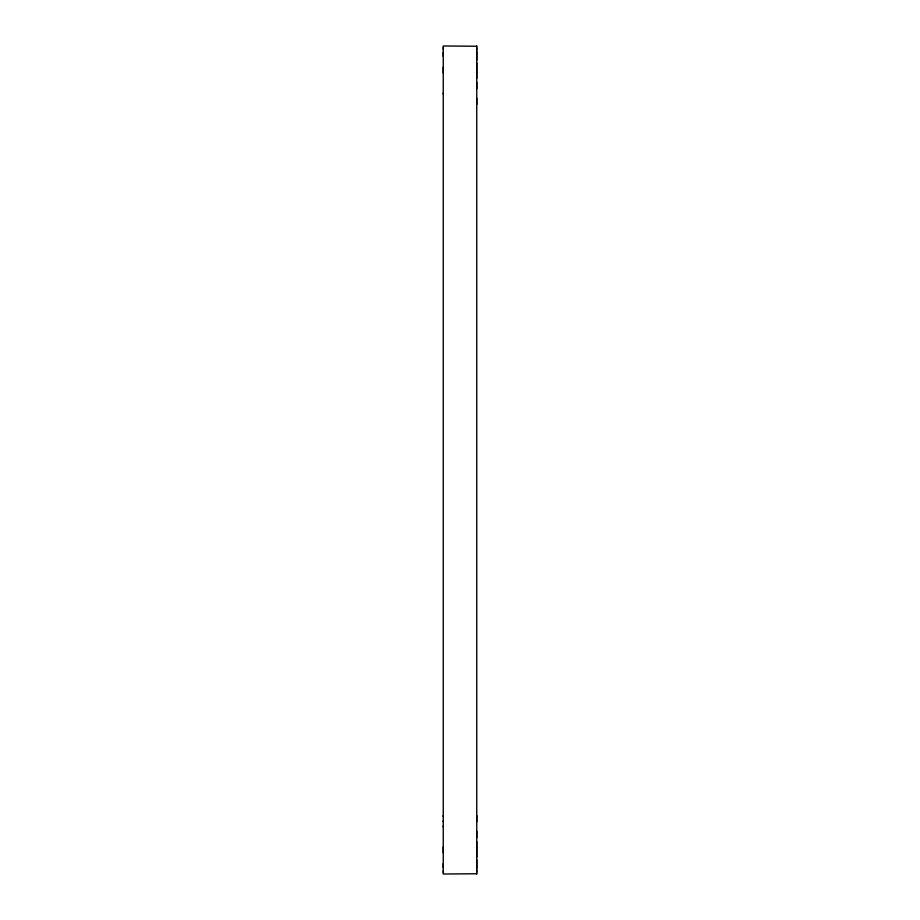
<?xml version="1.0" encoding="UTF-8"?>
<svg xmlns="http://www.w3.org/2000/svg" width="920" height="920" viewBox="0 0 920 920"><rect width="100%" height="100%" fill="white"/><g stroke="black" fill="none" stroke-linecap="round" stroke-linejoin="round"><path stroke-width="1.38" d="M443.244 870.826L443.371 872.976M443.244 867.583L443.244 863.673M443.244 852.759L443.244 847.021M443.244 826.999L443.244 820.755M443.244 816.546L443.244 93.001M443.244 72.979L443.244 67.24M443.244 56.327L443.244 52.417M443.244 49.174L443.371 47.023M443.244 826.045L443.244 874L476.755 873.77M476.755 872.332L476.755 869.963M476.755 868.56L476.755 859.82M476.755 857.175L476.755 841.754M476.755 837.694L476.755 831.266M476.755 821.709L476.755 98.29M476.755 88.734L476.755 82.305M476.755 78.246L476.755 62.825M476.755 60.179L476.755 51.439M476.755 50.036L476.755 47.667M476.755 46.23L443.244 46L443.244 93.955M476.755 46L476.755 104.409M476.755 815.591L476.755 874M443.244 815.591L443.244 821.709"/></g></svg>
